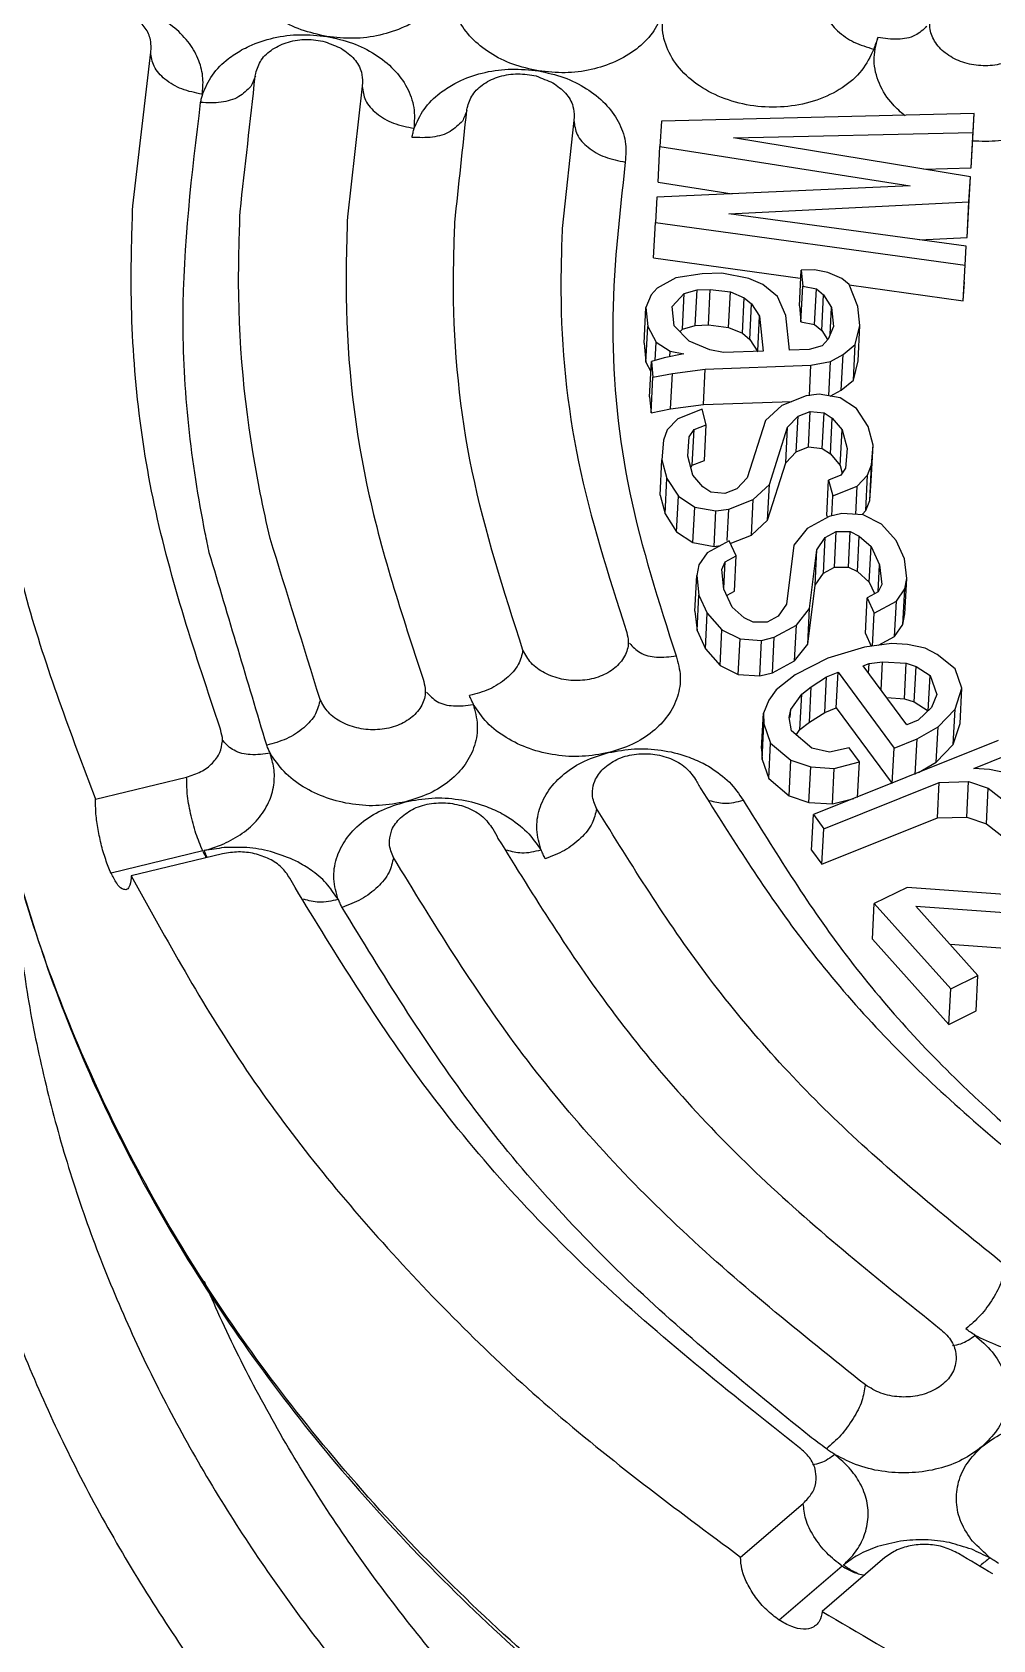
# Model space of a CAD drawing. Extents: x 0 to 594, y 0 to 420.
# Drawn here: x 244.91 to 267.25, y 300.61 to 337.99 of the extents above; entities that cross this region are included whole.
import ezdxf

# ---------------------------------------------------------------- set-up
doc = ezdxf.new("R2010")
doc.units = 0
doc.header["$LTSCALE"] = 32.67
doc.header["$MEASUREMENT"] = 0

msp = doc.modelspace()

# ---------------------------------------------------------------- linework, layer by layer
at = {"color": 7, "linetype": 'Continuous'}
for p, q in [((247.667, 337.527), (247.677, 337.617)), ((247.25, 333.954), (247.667, 337.527)), ((252.595, 336.818), (252.586, 336.732)), ((252.586, 336.732), (252.243, 333.695)), ((266.819, 336.099), (259.545, 335.918)), ((266.776, 335.273), (266.819, 336.099)), ((266.792, 335.658), (266.819, 336.099)), ((257.508, 335.938), (257.236, 333.427)), ((257.516, 336.017), (257.508, 335.938)), ((259.545, 335.918), (259.51, 335.33)), ((259.467, 334.504), (259.51, 335.33)), ((259.51, 335.33), (265.327, 334.413)), ((261.221, 335.529), (266.792, 335.658)), ((266.731, 334.629), (261.221, 335.529)), ((266.75, 334.832), (266.792, 335.658)), ((266.75, 334.832), (266.776, 335.273)), ((265.647, 334.806), (266.75, 334.832)), ((266.688, 333.803), (266.731, 334.629)), ((266.695, 334.041), (266.731, 334.629)), ((265.327, 334.413), (259.439, 334.155)), ((259.467, 334.504), (261.189, 334.233)), ((259.439, 334.155), (259.404, 333.567)), ((261.116, 333.765), (266.695, 334.041)), ((266.653, 333.215), (266.695, 334.041)), ((259.361, 332.741), (259.404, 333.567)), ((259.404, 333.567), (266.607, 332.572)), ((266.634, 333.013), (261.116, 333.765)), ((266.653, 333.215), (266.688, 333.803)), ((265.549, 333.161), (266.653, 333.215)), ((259.361, 332.741), (262.771, 332.27)), ((266.607, 332.572), (266.634, 333.013)), ((260.49, 332.37), (259.883, 332.275)), ((260.951, 332.387), (260.49, 332.37)), ((261.581, 332.261), (260.951, 332.387)), ((262.753, 331.626), (262.796, 332.452)), ((263.103, 332.463), (262.796, 332.452)), ((262.796, 332.452), (262.834, 332.084)), ((263.418, 332.4), (263.103, 332.463)), ((263.741, 332.264), (263.418, 332.4)), ((266.565, 331.746), (266.607, 332.572)), ((259.445, 332.037), (259.306, 331.885)), ((259.883, 332.275), (259.445, 332.037)), ((260.075, 331.912), (260.375, 331.997)), ((260.332, 331.171), (260.375, 331.997)), ((260.375, 331.997), (260.682, 332.008)), ((260.639, 331.181), (260.682, 332.008)), ((260.682, 332.008), (261.151, 331.95)), ((261.108, 331.124), (261.151, 331.95)), ((261.151, 331.95), (261.473, 331.814)), ((261.904, 332.125), (261.581, 332.261)), ((262.242, 331.842), (261.904, 332.125)), ((262.791, 331.258), (262.834, 332.084)), ((262.834, 332.084), (263.149, 332.022)), ((263.106, 331.195), (263.149, 332.022)), ((263.149, 332.022), (263.318, 331.88)), ((263.91, 332.123), (263.741, 332.264)), ((263.908, 332.113), (266.565, 331.746)), ((264.116, 331.613), (263.91, 332.123)), ((266.565, 331.746), (266.591, 332.187)), ((259.14, 330.759), (259.183, 331.585)), ((259.306, 331.885), (259.183, 331.585)), ((259.183, 331.585), (259.228, 331.143)), ((259.798, 331.607), (260.075, 331.912)), ((259.843, 331.165), (259.798, 331.607)), ((260.032, 331.086), (260.075, 331.912)), ((261.431, 330.988), (261.473, 331.814)), ((261.473, 331.814), (261.642, 331.672)), ((261.6, 330.846), (261.642, 331.672)), ((261.642, 331.672), (261.826, 331.383)), ((262.441, 331.405), (262.242, 331.842)), ((262.753, 331.626), (262.791, 331.258)), ((263.275, 331.054), (263.318, 331.88)), ((263.318, 331.88), (263.502, 331.591)), ((263.469, 330.96), (263.502, 331.591)), ((263.502, 331.591), (263.547, 331.149)), ((264.162, 331.171), (264.116, 331.613)), ((261.785, 330.58), (261.826, 331.383)), ((261.826, 331.383), (261.909, 330.574)), ((262.524, 330.596), (262.441, 331.405)), ((262.791, 331.258), (263.106, 331.195)), ((263.106, 331.195), (263.275, 331.054)), ((259.186, 330.317), (259.228, 331.143)), ((259.228, 331.143), (259.42, 330.781)), ((260.188, 330.808), (259.843, 331.165)), ((259.986, 331.035), (260.032, 331.086)), ((260.032, 331.086), (260.332, 331.171)), ((260.332, 331.171), (260.639, 331.181)), ((260.639, 331.181), (261.108, 331.124)), ((261.108, 331.124), (261.431, 330.988)), ((261.431, 330.988), (261.6, 330.846)), ((261.6, 330.846), (261.784, 330.557)), ((263.275, 331.054), (263.411, 330.841)), ((263.424, 330.849), (263.285, 330.697)), ((263.547, 331.149), (263.424, 330.849)), ((264.054, 330.724), (264.162, 331.171)), ((264.119, 330.345), (264.162, 331.171)), ((259.14, 330.759), (259.186, 330.317)), ((259.398, 330.358), (259.42, 330.781)), ((259.42, 330.781), (259.75, 330.571)), ((260.065, 330.508), (259.611, 330.418)), ((259.743, 330.444), (259.75, 330.571)), ((259.75, 330.571), (260.065, 330.508)), ((260.672, 330.604), (260.188, 330.808)), ((260.987, 330.541), (260.672, 330.604)), ((261.909, 330.574), (260.987, 330.541)), ((262.985, 330.612), (262.524, 330.596)), ((263.285, 330.697), (262.985, 330.612)), ((263.477, 330.334), (263.769, 330.492)), ((263.726, 329.666), (263.769, 330.492)), ((263.769, 330.492), (264.054, 330.724)), ((264.011, 329.898), (264.054, 330.724)), ((259.186, 330.317), (259.3, 330.102)), ((259.269, 329.508), (259.311, 330.334)), ((259.611, 330.418), (259.311, 330.334)), ((259.311, 330.334), (259.349, 329.966)), ((259.803, 330.056), (260.564, 330.157)), ((260.521, 329.331), (260.564, 330.157)), ((260.564, 330.157), (263.023, 330.244)), ((262.986, 329.531), (263.023, 330.244)), ((263.023, 330.244), (263.477, 330.334)), ((263.436, 329.534), (263.477, 330.334)), ((264.011, 329.898), (264.119, 330.345)), ((259.307, 329.14), (259.349, 329.966)), ((259.349, 329.966), (259.803, 330.056)), ((259.76, 329.23), (259.803, 330.056)), ((263.726, 329.666), (264.011, 329.898)), ((259.269, 329.508), (259.307, 329.14)), ((259.76, 329.23), (260.521, 329.331)), ((260.521, 329.331), (262.578, 329.404)), ((262.91, 329.535), (262.344, 329.311)), ((263.212, 329.574), (262.91, 329.535)), ((263.704, 329.487), (263.212, 329.574)), ((263.471, 329.528), (263.726, 329.666)), ((264.084, 329.236), (263.704, 329.487)), ((259.307, 329.14), (259.76, 329.23)), ((259.926, 328.999), (259.682, 328.742)), ((260.492, 329.222), (259.926, 328.999)), ((260.589, 328.859), (260.492, 329.222)), ((261.968, 328.962), (261.543, 327.63)), ((262.344, 329.311), (261.968, 328.962)), ((262.48, 328.803), (262.724, 329.06)), ((262.682, 328.234), (262.724, 329.06)), ((262.724, 329.06), (263.007, 329.172)), ((262.964, 328.346), (263.007, 329.172)), ((263.007, 329.172), (263.328, 329.138)), ((263.286, 328.312), (263.328, 329.138)), ((263.328, 329.138), (263.518, 329.012)), ((263.476, 328.186), (263.518, 329.012)), ((263.518, 329.012), (263.747, 328.741)), ((264.352, 328.819), (264.084, 329.236)), ((259.682, 328.742), (259.59, 328.505)), ((260.16, 328.128), (260.194, 328.583)), ((260.194, 328.583), (260.306, 328.748)), ((260.264, 327.921), (260.306, 328.748)), ((260.306, 328.748), (260.589, 328.859)), ((260.547, 328.033), (260.589, 328.859)), ((262.055, 327.471), (262.48, 328.803)), ((262.438, 327.977), (262.48, 328.803)), ((263.705, 327.915), (263.747, 328.741)), ((263.747, 328.741), (263.864, 328.306)), ((264.468, 328.384), (264.352, 328.819)), ((259.59, 328.505), (259.555, 328.049)), ((262.438, 327.977), (262.682, 328.234)), ((262.682, 328.234), (262.964, 328.346)), ((262.964, 328.346), (263.286, 328.312)), ((263.286, 328.312), (263.476, 328.186)), ((263.864, 328.306), (263.829, 327.85)), ((264.426, 327.558), (264.468, 328.384)), ((264.434, 327.928), (264.468, 328.384)), ((259.513, 327.223), (259.555, 328.049)), ((259.555, 328.049), (259.672, 327.614)), ((260.276, 327.692), (260.16, 328.128)), ((260.229, 327.87), (260.264, 327.921)), ((260.264, 327.921), (260.547, 328.033)), ((262.013, 326.645), (262.438, 327.977)), ((263.476, 328.186), (263.705, 327.915)), ((263.705, 327.915), (263.752, 327.737)), ((263.829, 327.85), (263.717, 327.686)), ((264.341, 327.691), (264.434, 327.928)), ((264.391, 327.102), (264.434, 327.928)), ((259.629, 326.788), (259.672, 327.614)), ((259.672, 327.614), (259.939, 327.197)), ((260.505, 327.421), (260.276, 327.692)), ((261.543, 327.63), (261.299, 327.373)), ((261.679, 327.122), (262.055, 327.471)), ((262.013, 326.645), (262.055, 327.471)), ((263.392, 326.748), (263.434, 327.574)), ((263.717, 327.686), (263.434, 327.574)), ((263.434, 327.574), (263.532, 327.211)), ((264.097, 327.434), (264.341, 327.691)), ((264.299, 326.865), (264.341, 327.691)), ((264.391, 327.102), (264.426, 327.558)), ((259.513, 327.223), (259.629, 326.788)), ((259.897, 326.371), (259.939, 327.197)), ((259.939, 327.197), (260.319, 326.946)), ((260.695, 327.295), (260.505, 327.421)), ((261.017, 327.261), (260.695, 327.295)), ((261.299, 327.373), (261.017, 327.261)), ((261.114, 326.898), (261.679, 327.122)), ((261.637, 326.296), (261.679, 327.122)), ((263.508, 326.742), (263.532, 327.211)), ((263.532, 327.211), (264.097, 327.434)), ((264.063, 326.773), (264.097, 327.434)), ((264.299, 326.865), (264.391, 327.102)), ((259.629, 326.788), (259.897, 326.371)), ((260.277, 326.12), (260.319, 326.946)), ((260.319, 326.946), (260.812, 326.859)), ((260.769, 326.033), (260.812, 326.859)), ((260.812, 326.859), (261.114, 326.898)), ((261.076, 326.167), (261.114, 326.898)), ((263.449, 326.728), (262.933, 326.447)), ((263.392, 326.748), (263.401, 326.715)), ((263.74, 326.798), (263.449, 326.728)), ((264.241, 326.764), (263.74, 326.798)), ((264.221, 326.783), (264.299, 326.865)), ((264.663, 326.553), (264.241, 326.764)), ((259.897, 326.371), (260.277, 326.12)), ((261.637, 326.296), (262.013, 326.645)), ((262.933, 326.447), (262.627, 326.06)), ((263.354, 326.236), (263.612, 326.377)), ((263.57, 325.551), (263.612, 326.377)), ((263.612, 326.377), (263.936, 326.377)), ((263.893, 325.551), (263.936, 326.377)), ((263.936, 326.377), (264.146, 326.272)), ((265.004, 326.168), (264.663, 326.553)), ((260.277, 326.12), (260.769, 326.033)), ((261.123, 326.165), (260.607, 325.883)), ((260.769, 326.033), (260.917, 326.052)), ((261.286, 325.814), (261.123, 326.165)), ((261.147, 326.102), (261.637, 326.296)), ((262.627, 326.06), (262.455, 324.691)), ((263.161, 325.955), (263.354, 326.236)), ((263.312, 325.41), (263.354, 326.236)), ((264.104, 325.446), (264.146, 326.272)), ((264.146, 326.272), (264.422, 326.027)), ((264.38, 325.201), (264.422, 326.027)), ((264.422, 326.027), (264.618, 325.606)), ((265.2, 325.746), (265.004, 326.168)), ((260.414, 325.602), (260.366, 325.357)), ((260.607, 325.883), (260.414, 325.602)), ((260.948, 325.497), (261.028, 325.673)), ((260.996, 325.058), (261.028, 325.673)), ((261.028, 325.673), (261.286, 325.814)), ((261.243, 324.988), (261.286, 325.814)), ((262.989, 324.586), (263.161, 325.955)), ((263.119, 325.129), (263.161, 325.955)), ((264.586, 324.974), (264.618, 325.606)), ((264.618, 325.606), (264.668, 325.149)), ((265.25, 325.29), (265.2, 325.746)), ((260.324, 324.53), (260.366, 325.357)), ((260.366, 325.357), (260.417, 324.9)), ((260.998, 325.041), (260.948, 325.497)), ((263.119, 325.129), (263.312, 325.41)), ((263.312, 325.41), (263.57, 325.551)), ((263.57, 325.551), (263.893, 325.551)), ((263.893, 325.551), (264.104, 325.446)), ((264.104, 325.446), (264.38, 325.201)), ((265.203, 325.044), (265.25, 325.29)), ((265.207, 324.464), (265.25, 325.29)), ((260.374, 324.074), (260.417, 324.9)), ((260.417, 324.9), (260.612, 324.479)), ((261.194, 324.62), (260.998, 325.041)), ((261.077, 324.897), (261.243, 324.988)), ((262.947, 323.76), (263.119, 325.129)), ((264.588, 324.974), (264.33, 324.833)), ((264.38, 325.201), (264.504, 324.934)), ((264.668, 325.149), (264.588, 324.974)), ((265.01, 324.763), (265.203, 325.044)), ((265.16, 324.218), (265.203, 325.044)), ((260.324, 324.53), (260.374, 324.074)), ((260.57, 323.653), (260.612, 324.479)), ((260.612, 324.479), (260.954, 324.093)), ((261.47, 324.374), (261.194, 324.62)), ((262.455, 324.691), (262.262, 324.41)), ((262.683, 324.2), (262.989, 324.586)), ((262.947, 323.76), (262.989, 324.586)), ((264.288, 324.007), (264.33, 324.833)), ((264.33, 324.833), (264.493, 324.482)), ((264.454, 323.714), (264.493, 324.482)), ((264.493, 324.482), (265.01, 324.763)), ((264.967, 323.937), (265.01, 324.763)), ((265.16, 324.218), (265.207, 324.464)), ((260.911, 323.267), (260.954, 324.093)), ((260.954, 324.093), (261.375, 323.883)), ((261.681, 324.269), (261.47, 324.374)), ((262.004, 324.269), (261.681, 324.269)), ((262.262, 324.41), (262.004, 324.269)), ((262.167, 323.919), (262.683, 324.2)), ((262.641, 323.374), (262.683, 324.2)), ((264.967, 323.937), (265.16, 324.218)), ((260.374, 324.074), (260.57, 323.653)), ((261.332, 323.057), (261.375, 323.883)), ((261.375, 323.883), (261.876, 323.848)), ((261.834, 323.022), (261.876, 323.848)), ((261.876, 323.848), (262.167, 323.919)), ((262.125, 323.092), (262.167, 323.919)), ((262.641, 323.374), (262.947, 323.76)), ((264.9, 323.774), (264.267, 323.689)), ((264.288, 324.007), (264.425, 323.711)), ((264.592, 323.733), (264.967, 323.937)), ((265.265, 323.751), (264.9, 323.774)), ((265.679, 323.663), (265.265, 323.751)), ((260.57, 323.653), (260.911, 323.267)), ((262.125, 323.092), (262.641, 323.374)), ((263.413, 323.432), (262.656, 323.043)), ((264.267, 323.689), (263.413, 323.432)), ((264.374, 323.309), (264.69, 323.352)), ((264.656, 322.691), (264.69, 323.352)), ((264.69, 323.352), (265.238, 323.318)), ((265.957, 323.522), (265.679, 323.663)), ((266.381, 323.184), (265.957, 323.522)), ((260.911, 323.267), (261.332, 323.057)), ((261.332, 323.057), (261.834, 323.022)), ((261.834, 323.022), (262.125, 323.092)), ((262.656, 323.043), (262.215, 322.698)), ((263.031, 322.771), (263.386, 322.998)), ((263.343, 322.172), (263.386, 322.998)), ((263.386, 322.998), (263.654, 323.105)), ((263.612, 322.279), (263.654, 323.105)), ((263.654, 323.105), (264.956, 321.344)), ((264.239, 323.256), (264.374, 323.309)), ((265.252, 321.886), (264.239, 323.256)), ((264.362, 323.089), (264.374, 323.309)), ((265.195, 322.492), (265.238, 323.318)), ((265.238, 323.318), (265.469, 323.241)), ((265.426, 322.415), (265.469, 323.241)), ((265.469, 323.241), (265.796, 323.034)), ((265.753, 322.208), (265.796, 323.034)), ((265.796, 323.034), (265.951, 322.589)), ((266.536, 322.739), (266.381, 323.184)), ((262.215, 322.698), (262.043, 322.46)), ((262.552, 322.241), (262.811, 322.598)), ((262.768, 321.772), (262.811, 322.598)), ((262.811, 322.598), (263.031, 322.771)), ((262.988, 321.945), (263.031, 322.771)), ((266.374, 322.251), (266.536, 322.739)), ((266.493, 321.913), (266.536, 322.739)), ((262.043, 322.46), (261.919, 322.156)), ((262.514, 322.057), (262.552, 322.241)), ((262.543, 322.055), (262.552, 322.241)), ((263.343, 322.172), (263.612, 322.279)), ((263.612, 322.279), (264.913, 320.518)), ((264.785, 322.517), (265.195, 322.492)), ((265.195, 322.492), (265.426, 322.415)), ((265.426, 322.415), (265.753, 322.208)), ((265.827, 322.285), (265.52, 321.993)), ((265.951, 322.589), (265.827, 322.285)), ((265.982, 321.84), (266.374, 322.251)), ((266.332, 321.425), (266.374, 322.251)), ((261.876, 321.33), (261.919, 322.156)), ((261.887, 321.081), (261.929, 321.907)), ((261.919, 322.156), (261.929, 321.907)), ((261.929, 321.907), (262.084, 321.461)), ((262.573, 321.742), (262.514, 322.057)), ((262.768, 321.772), (262.988, 321.945)), ((262.988, 321.945), (263.343, 322.172)), ((265.52, 321.993), (265.252, 321.886)), ((266.332, 321.425), (266.493, 321.913)), ((263.045, 321.339), (262.573, 321.742)), ((262.687, 321.66), (262.768, 321.772)), ((267.376, 321.518), (263.079, 319.796)), ((264.956, 321.344), (265.493, 321.56)), ((265.45, 320.733), (265.493, 321.56)), ((265.493, 321.56), (265.982, 321.84)), ((265.939, 321.014), (265.982, 321.84)), ((261.876, 321.33), (261.887, 321.081)), ((262.042, 320.635), (262.084, 321.461)), ((262.084, 321.461), (262.556, 321.059)), ((263.458, 321.251), (263.045, 321.339)), ((263.909, 321.347), (263.458, 321.251)), ((264.15, 321.021), (263.909, 321.347)), ((264.913, 320.518), (264.956, 321.344)), ((265.939, 321.014), (266.332, 321.425)), ((266.811, 320.869), (267.617, 321.192)), ((261.887, 321.081), (262.042, 320.635)), ((262.513, 320.233), (262.556, 321.059)), ((262.556, 321.059), (263.017, 320.905)), ((262.975, 320.079), (263.017, 320.905)), ((263.017, 320.905), (263.565, 320.871)), ((263.522, 320.045), (263.565, 320.871)), ((263.565, 320.871), (264.15, 321.021)), ((264.107, 320.195), (264.15, 321.021)), ((265.524, 320.776), (265.939, 321.014)), ((267.176, 320.846), (266.811, 320.869)), ((267.589, 320.758), (267.176, 320.846)), ((246.385, 320.158), (248.503, 320.671)), ((262.042, 320.635), (262.513, 320.233)), ((263.32, 319.469), (266.005, 320.546)), ((265.963, 319.72), (266.005, 320.546)), ((266.005, 320.546), (266.687, 320.566)), ((266.645, 319.74), (266.687, 320.566)), ((266.687, 320.566), (267.148, 320.412)), ((267.106, 319.586), (267.148, 320.412)), ((267.148, 320.412), (267.572, 320.075)), ((262.513, 320.233), (262.975, 320.079)), ((262.975, 320.079), (263.522, 320.045)), ((263.522, 320.045), (264.019, 320.172)), ((263.036, 318.97), (263.079, 319.796)), ((263.079, 319.796), (263.32, 319.469)), ((263.277, 318.643), (265.963, 319.72)), ((265.963, 319.72), (266.645, 319.74)), ((266.645, 319.74), (267.106, 319.586)), ((263.277, 318.643), (263.32, 319.469)), ((267.106, 319.586), (267.53, 319.249)), ((248.876, 318.951), (246.744, 318.435)), ((249.334, 318.884), (247.216, 318.371)), ((263.036, 318.97), (263.277, 318.643)), ((265.26, 318.104), (264.497, 317.729)), ((269.373, 317.806), (265.26, 318.104)), ((264.455, 316.903), (264.497, 317.729)), ((264.497, 317.729), (266.273, 315.745)), ((266.908, 316.058), (265.466, 317.67)), ((265.466, 317.67), (269.579, 317.372)), ((264.455, 316.903), (266.23, 314.919)), ((266.26, 316.783), (269.536, 316.546)), ((266.273, 315.745), (266.908, 316.058)), ((266.866, 315.232), (266.908, 316.058)), ((266.23, 314.919), (266.273, 315.745)), ((266.23, 314.919), (266.866, 315.232)), ((261.385, 302.535), (262.845, 303.782)), ((264.743, 302.52), (263.283, 301.272)), ((263.752, 302.325), (262.282, 301.069))]:
    msp.add_line(p, q, dxfattribs=at)
for points in [[(251.764, 337.889), (251.167, 338.046), (250.636, 338.309), (250.204, 338.662), (249.898, 339.085), (249.742, 339.553), (249.743, 340.044)], [(254.66, 339.233), (254.42, 338.781), (254.049, 338.402), (253.564, 338.11), (252.998, 337.922), (252.385, 337.847), (251.764, 337.889)], [(256.684, 337.089), (256.089, 337.245), (255.56, 337.506), (255.128, 337.858), (254.822, 338.279), (254.663, 338.745), (254.66, 339.233)], [(248.867, 336.538), (248.88, 336.917), (248.787, 337.322), (248.566, 337.724), (248.226, 338.083), (247.799, 338.371), (247.335, 338.569), (246.885, 338.682)], [(263.317, 338.685), (263.393, 338.348), (263.641, 338.023), (264.024, 337.759), (264.484, 337.595)], [(247.677, 337.617), (247.66, 337.811), (247.541, 338.084), (247.319, 338.319)], [(259.566, 338.411), (259.334, 337.971), (258.962, 337.596), (258.478, 337.307), (257.913, 337.121), (257.303, 337.047), (256.684, 337.089)], [(264.484, 337.595), (264.203, 337.103), (263.749, 336.698), (263.16, 336.411), (262.488, 336.264), (261.784, 336.264), (261.103, 336.412), (260.498, 336.696), (260.016, 337.095), (259.696, 337.579), (259.568, 338.111), (259.647, 338.647)], [(249.78, 337.575), (249.957, 337.665), (250.525, 337.855), (251.139, 337.931), (251.764, 337.889)], [(265.72, 338.124), (265.445, 337.916), (265.045, 337.825), (264.58, 337.867)], [(268.239, 337.873), (268.055, 337.583), (267.747, 337.36), (267.353, 337.233), (266.92, 337.215), (266.502, 337.31), (266.147, 337.506), (265.9, 337.779), (265.789, 338.096), (265.786, 338.211)], [(248.867, 336.538), (249.102, 336.99), (249.472, 337.371), (249.78, 337.575)], [(250.109, 337.031), (250.239, 337.339), (250.503, 337.592), (250.869, 337.759), (251.292, 337.82), (251.722, 337.768)], [(251.722, 337.768), (252.107, 337.609)], [(251.764, 337.889), (252.357, 337.733), (252.885, 337.473), (253.317, 337.122), (253.624, 336.702), (253.784, 336.237), (253.788, 335.744)], [(252.107, 337.609), (252.401, 337.362), (252.567, 337.058), (252.596, 336.817)], [(264.58, 337.867), (264.532, 337.731), (264.484, 337.595)], [(265.213, 336.043), (264.926, 336.312), (264.614, 336.798), (264.494, 337.331), (264.58, 337.867)], [(248.862, 336.547), (248.392, 336.669), (247.999, 336.898), (247.745, 337.199), (247.667, 337.527)], [(249.746, 333.813), (250.098, 336.966)], [(250.101, 336.965), (249.998, 336.726)], [(250.098, 336.966), (250.109, 337.031)], [(254.698, 336.774), (254.88, 336.866), (255.447, 337.055), (256.061, 337.13), (256.684, 337.089)], [(255.028, 336.225), (255.156, 336.533), (255.417, 336.787), (255.782, 336.956), (256.204, 337.019), (256.635, 336.97)], [(256.635, 336.97), (257.021, 336.813)], [(256.684, 337.089), (257.275, 336.934), (257.801, 336.675), (258.233, 336.327), (258.54, 335.909), (258.702, 335.447), (258.705, 334.969)], [(257.021, 336.813), (257.317, 336.568), (257.486, 336.264), (257.516, 336.017)], [(249.998, 336.726), (249.716, 336.491), (249.305, 336.36), (248.828, 336.355)], [(248.828, 336.355), (248.849, 336.453), (248.876, 336.549)], [(252.586, 336.732), (252.664, 336.405), (252.919, 336.104), (253.312, 335.877), (253.798, 335.755)], [(253.788, 335.744), (254.025, 336.194), (254.395, 336.573), (254.698, 336.774)], [(269.403, 336.774), (269.115, 336.284), (268.654, 335.883), (268.061, 335.601), (267.386, 335.46), (266.777, 335.457)], [(249.03, 325.882), (248.936, 326.342), (248.42, 331.356), (248.828, 336.355)], [(254.74, 333.566), (255.018, 336.164)], [(255.021, 336.164), (254.918, 335.92)], [(255.018, 336.164), (255.028, 336.225)], [(254.918, 335.92), (254.635, 335.683), (254.224, 335.55), (253.746, 335.542)], [(253.746, 335.542), (253.768, 335.649), (253.798, 335.753)], [(257.508, 335.938), (257.586, 335.611), (257.841, 335.312), (258.234, 335.087), (258.705, 334.969)], [(258.705, 334.969), (258.415, 331.128), (258.811, 327.277), (259.887, 323.485)], [(243.804, 334.119), (243.922, 329.504), (244.785, 324.784), (246.385, 320.158)], [(249.284, 321.806), (247.756, 326.993), (247.213, 332.269), (247.25, 333.954)], [(250.444, 326.217), (250.215, 327.277), (249.712, 332.162), (249.746, 333.813)], [(252.243, 333.695), (252.211, 332.121), (252.687, 327.495), (254.005, 322.944)], [(256.325, 323.621), (255.145, 327.783), (254.71, 332.009), (254.74, 333.566)], [(257.236, 333.427), (257.208, 331.973), (257.617, 327.997), (258.728, 324.081)], [(243.498, 328.175), (243.458, 326.478), (244.025, 320.781), (245.66, 315.177), (248.33, 309.782), (251.984, 304.701), (256.549, 300.041), (261.929, 295.901), (268.017, 292.362), (274.685, 289.498), (281.796, 287.367), (289.208, 286.012), (296.769, 285.46), (304.324, 285.721), (311.721, 286.79), (318.81, 288.647), (325.444, 291.252), (331.49, 294.553), (336.826, 298.485)], [(251.607, 322.471), (250.444, 326.217)], [(250.365, 321.409), (249.03, 325.882)], [(336.79, 298.536), (331.543, 294.681), (325.499, 291.382), (318.87, 288.779), (311.791, 286.923), (304.404, 285.851), (296.855, 285.583), (289.297, 286.126), (281.886, 287.47), (274.775, 289.586), (268.108, 292.43), (262.019, 295.948), (256.632, 300.065), (252.058, 304.697), (248.389, 309.753), (245.699, 315.128), (244.045, 320.714), (243.549, 324.311)], [(258.775, 323.787), (258.773, 323.756), (258.667, 323.443), (258.424, 323.178), (258.073, 322.995), (257.656, 322.915), (257.223, 322.948), (256.827, 323.09), (256.515, 323.324), (256.325, 323.621)], [(258.728, 324.081), (258.774, 323.872)], [(258.774, 323.872), (258.775, 323.787)], [(258.803, 323.783), (259.05, 323.564), (259.43, 323.46), (259.887, 323.485)], [(256.325, 323.621), (256.217, 323.287), (255.943, 322.969), (255.544, 322.715), (255.081, 322.564)], [(259.887, 323.485), (259.982, 323.01), (259.916, 322.54), (259.696, 322.103), (259.339, 321.727), (258.869, 321.433), (258.315, 321.237)], [(254.054, 322.643), (254.053, 322.619), (253.95, 322.305), (253.709, 322.039), (253.36, 321.854), (252.943, 321.772), (252.51, 321.803), (252.113, 321.943), (251.799, 322.175), (251.607, 322.471)], [(254.005, 322.944), (254.053, 322.731)], [(254.053, 322.731), (254.054, 322.643)], [(254.08, 322.646), (254.326, 322.429), (254.706, 322.326), (255.162, 322.354)], [(251.607, 322.471), (251.499, 322.137), (251.226, 321.818), (250.828, 321.562), (250.365, 321.409)], [(255.164, 322.367), (255.261, 321.877), (255.198, 321.405), (254.979, 320.965), (254.623, 320.587), (254.151, 320.291), (253.595, 320.094)], [(255.176, 322.358), (255.125, 322.46), (255.081, 322.564)], [(258.315, 321.237), (257.705, 321.152), (257.08, 321.183), (256.478, 321.331), (255.937, 321.587), (255.492, 321.937), (255.164, 322.367)], [(248.503, 320.671), (248.836, 320.797), (249.102, 320.995), (249.273, 321.244), (249.336, 321.502)], [(249.334, 321.59), (249.284, 321.806)], [(249.336, 321.502), (249.336, 321.523), (249.334, 321.59)], [(250.451, 321.223), (249.984, 321.191), (249.605, 321.292), (249.359, 321.508), (249.356, 321.512)], [(249.366, 319.117), (249.797, 319.362), (250.158, 319.69), (250.408, 320.077), (250.529, 320.487), (250.529, 320.879), (250.442, 321.229)], [(250.453, 321.22), (250.406, 321.313), (250.365, 321.409)], [(253.595, 320.094), (252.983, 320.008), (252.357, 320.04), (251.755, 320.188), (251.213, 320.446), (250.768, 320.797), (250.442, 321.229)], [(256.746, 318.965), (256.649, 319.45), (256.71, 319.924), (256.928, 320.364), (257.285, 320.743), (257.757, 321.04), (258.315, 321.237)], [(258.192, 320.864), (258.51, 321.079), (258.909, 321.196), (259.342, 321.203), (259.757, 321.098), (260.103, 320.894), (260.339, 320.616)], [(258.315, 321.237), (258.921, 321.323), (259.541, 321.293), (260.14, 321.148), (260.514, 320.989)], [(257.94, 320.34), (257.994, 320.578), (258.192, 320.864)], [(260.514, 320.989), (260.68, 320.896)], [(260.68, 320.896), (261.126, 320.549), (261.447, 320.129)], [(248.876, 318.951), (248.72, 319.356), (248.594, 319.825), (248.518, 320.287), (248.503, 320.671)], [(260.339, 320.616), (260.464, 320.393)], [(260.464, 320.393), (262.726, 317.009), (265.723, 313.66), (269.276, 310.628)], [(246.744, 318.435), (246.62, 318.751), (246.512, 319.121), (246.435, 319.498), (246.391, 319.86), (246.385, 320.158)], [(252.029, 317.816), (251.928, 318.303), (251.989, 318.777), (252.206, 319.218), (252.563, 319.599), (253.035, 319.896), (253.595, 320.094)], [(253.476, 319.725), (253.796, 319.938), (254.197, 320.054), (254.63, 320.059), (255.044, 319.952), (255.388, 319.746), (255.622, 319.466)], [(253.595, 320.094), (254.203, 320.18), (254.826, 320.149), (255.427, 320.002), (255.8, 319.842)], [(258.038, 319.937), (257.941, 320.256), (257.94, 320.34)], [(260.66, 320.125), (261.01, 320.062), (261.447, 320.129)], [(261.447, 320.129), (263.759, 316.637), (266.661, 313.392), (269.515, 310.905)], [(253.22, 319.197), (253.276, 319.441), (253.476, 319.725)], [(255.8, 319.842), (255.969, 319.747)], [(255.969, 319.747), (256.414, 319.397), (256.746, 318.965)], [(258.038, 319.937), (257.934, 319.595), (257.671, 319.253), (257.288, 318.964), (256.845, 318.771)], [(267.538, 309.319), (263.761, 312.543), (260.575, 316.103), (258.038, 319.937)], [(255.622, 319.466), (255.744, 319.245)], [(255.744, 319.245), (258.374, 315.262), (261.86, 311.366), (266.014, 307.852)], [(248.876, 318.951), (248.93, 318.842), (248.958, 318.792)], [(248.914, 318.96), (249.267, 319.075)], [(249.372, 319.03), (248.914, 318.96)], [(248.98, 318.798), (248.959, 318.849), (248.916, 318.961)], [(249.267, 319.075), (249.366, 319.117)], [(250.905, 318.319), (250.711, 318.567), (250.427, 318.762), (250.082, 318.886), (249.706, 318.928), (249.334, 318.884)], [(250.983, 318.747), (250.454, 318.936), (249.899, 319.029), (249.372, 319.03)], [(253.314, 318.799), (253.22, 319.119), (253.22, 319.197)], [(255.941, 318.975), (256.295, 318.909), (256.748, 318.978)], [(256.845, 318.771), (256.792, 318.874), (256.748, 318.977)], [(251.119, 318.679), (250.983, 318.747)], [(252.029, 317.816), (251.788, 318.154), (251.439, 318.476), (251.119, 318.679)], [(253.314, 318.799), (253.21, 318.458), (252.946, 318.117), (252.563, 317.83), (252.118, 317.64)], [(264.288, 306.535), (259.902, 310.246), (256.22, 314.36), (253.314, 318.799)], [(247.089, 318.05), (247.002, 318.068), (246.876, 318.2), (246.744, 318.435)], [(247.216, 318.371), (247.181, 318.159), (247.106, 318.054), (247.089, 318.05)], [(247.216, 318.371), (249.806, 313.984), (253.063, 309.844), (256.941, 306.01), (261.385, 302.535)], [(251.025, 318.099), (250.905, 318.319)], [(262.755, 305.076), (257.998, 309.072), (254.022, 313.516), (251.025, 318.099)], [(252.019, 317.822), (251.58, 317.759), (251.222, 317.827)], [(252.118, 317.64), (252.07, 317.734), (252.03, 317.829)], [(244.548, 317.488), (244.811, 315.551), (245.203, 313.625), (245.721, 311.712), (246.365, 309.819), (247.133, 307.949), (248.023, 306.107), (249.033, 304.298), (250.161, 302.527), (251.402, 300.797), (252.756, 299.113), (254.217, 297.48), (255.783, 295.901), (257.45, 294.38), (259.213, 292.921), (261.068, 291.528), (263.01, 290.204), (265.035, 288.953), (267.138, 287.776), (269.313, 286.679), (271.554, 285.662), (273.858, 284.73), (276.217, 283.883), (278.625, 283.124), (281.078, 282.456), (283.568, 281.879), (286.09, 281.395), (288.636, 281.005), (291.202, 280.711), (293.781, 280.513), (296.365, 280.411), (298.949, 280.406), (301.526, 280.498), (304.091, 280.686), (306.635, 280.97), (309.154, 281.35), (311.641, 281.824), (314.089, 282.392), (316.493, 283.051), (318.847, 283.8), (321.145, 284.638), (323.38, 285.562), (325.548, 286.57), (327.643, 287.659), (329.661, 288.828), (331.595, 290.072), (333.441, 291.388), (335.194, 292.774), (336.851, 294.227), (338.407, 295.741), (339.858, 297.314), (341.2, 298.942), (342.431, 300.621), (343.547, 302.346), (344.545, 304.113), (345.424, 305.918), (346.179, 307.757), (346.811, 309.624), (347.317, 311.516), (347.696, 313.427), (347.769, 313.895)], [(262.986, 305.346), (258.88, 308.859), (255.101, 313.083), (252.118, 317.64)], [(242.487, 316.095), (242.761, 314.084), (243.167, 312.083), (243.706, 310.097), (244.374, 308.13), (245.172, 306.188), (246.096, 304.275), (247.145, 302.397), (248.316, 300.557), (249.606, 298.761), (251.011, 297.012), (252.529, 295.316), (254.156, 293.676), (255.886, 292.096), (257.717, 290.581), (259.644, 289.135), (261.661, 287.76), (263.764, 286.46), (265.948, 285.238), (268.207, 284.098), (270.535, 283.043), (272.927, 282.074), (275.377, 281.195), (277.878, 280.407), (280.425, 279.712), (283.011, 279.113), (285.63, 278.611), (288.275, 278.206), (290.94, 277.9), (293.618, 277.694), (296.302, 277.589), (298.986, 277.584), (301.662, 277.679), (304.325, 277.875), (306.968, 278.17), (309.584, 278.564), (312.167, 279.057), (314.71, 279.646), (317.206, 280.331), (319.651, 281.109), (322.037, 281.979), (324.359, 282.939), (326.61, 283.985), (328.786, 285.117), (330.881, 286.33), (332.89, 287.622), (334.807, 288.989), (336.628, 290.429), (338.349, 291.937), (339.965, 293.51), (341.472, 295.144), (342.866, 296.834), (344.144, 298.578), (345.303, 300.369), (346.34, 302.205), (347.252, 304.08), (348.037, 305.989), (348.693, 307.928), (349.219, 309.893), (349.612, 311.877), (349.873, 313.877), (349.974, 315.239)], [(267.538, 309.319), (267.455, 308.954), (267.253, 308.544), (266.962, 308.152), (266.626, 307.839)], [(342.372, 304.371), (342.296, 304.232), (341.271, 302.494), (340.126, 300.801), (338.865, 299.157), (337.49, 297.566), (336.007, 296.033), (334.418, 294.562), (332.728, 293.157), (330.941, 291.82), (329.061, 290.557), (327.095, 289.37), (325.047, 288.263), (322.923, 287.238), (320.728, 286.298), (318.468, 285.446), (316.149, 284.683), (313.777, 284.012), (311.359, 283.435), (308.9, 282.954), (306.408, 282.568), (303.889, 282.28), (301.35, 282.091), (298.797, 282), (296.238, 282.008), (293.678, 282.115), (291.125, 282.321), (288.586, 282.625), (286.067, 283.026), (283.575, 283.523), (281.117, 284.116), (278.699, 284.801), (276.327, 285.579), (274.008, 286.446), (271.748, 287.4), (269.553, 288.438), (267.428, 289.559), (265.38, 290.759), (263.414, 292.034), (261.535, 293.382), (259.748, 294.798), (258.058, 296.28), (256.469, 297.822), (254.985, 299.422), (253.611, 301.075), (252.35, 302.776), (251.205, 304.52), (250.18, 306.305), (249.277, 308.123), (248.915, 308.942)], [(266.014, 307.852), (266.271, 307.584), (266.393, 307.268), (266.399, 307.129)], [(266.315, 307.451), (266.508, 307.495), (266.835, 307.684)], [(266.844, 307.693), (266.733, 307.763), (266.626, 307.839)], [(270.262, 307.885), (269.8, 307.58), (269.247, 307.373), (268.637, 307.277), (268.006, 307.3), (267.394, 307.441), (266.828, 307.696)], [(266.828, 307.696), (267.237, 307.302), (267.498, 306.861), (267.605, 306.392), (267.553, 305.925), (267.349, 305.487), (267.006, 305.105)], [(266.399, 307.129), (266.365, 306.944), (266.191, 306.649), (265.891, 306.421), (265.502, 306.285), (265.071, 306.259), (264.649, 306.346), (264.288, 306.535)], [(264.288, 306.535), (264.206, 306.168), (264.005, 305.758), (263.716, 305.365), (263.383, 305.05)], [(267.006, 305.105), (267.467, 305.408), (268.018, 305.615), (268.627, 305.712), (269.258, 305.691)], [(263.145, 304.351), (263.12, 304.577), (262.987, 304.846), (262.755, 305.076)], [(263.383, 305.05), (262.986, 305.346)], [(263.583, 304.916), (263.481, 304.981), (263.383, 305.05)], [(267.006, 305.105), (266.543, 304.799), (265.99, 304.592), (265.378, 304.497), (264.746, 304.52), (264.133, 304.662), (263.568, 304.92)], [(266.782, 302.9), (266.518, 303.341), (266.408, 303.811), (266.458, 304.28), (266.662, 304.72), (267.006, 305.105)], [(263.579, 304.919), (263.245, 304.721), (263.062, 304.677)], [(263.779, 302.348), (264.059, 302.655), (264.262, 303.033), (264.351, 303.458), (264.306, 303.893), (264.136, 304.299), (263.875, 304.645), (263.568, 304.92)], [(262.845, 303.782), (263.045, 304.019), (263.14, 304.292), (263.145, 304.351)], [(263.752, 302.325), (263.392, 302.629), (263.093, 303.013), (262.901, 303.418), (262.845, 303.782)], [(265.105, 302.905), (264.571, 302.778)], [(266.457, 302.613), (266.126, 302.758), (265.755, 302.824), (265.378, 302.803), (265.03, 302.699), (264.743, 302.52)], [(266.249, 302.87), (265.681, 302.937), (265.105, 302.905)], [(266.761, 302.717), (266.249, 302.87)], [(267.191, 302.51), (266.782, 302.9)], [(262.282, 301.069), (261.993, 301.305), (261.734, 301.603), (261.539, 301.924), (261.417, 302.249), (261.385, 302.535)], [(264.571, 302.778), (264.122, 302.581), (263.779, 302.348)], [(267.254, 302.141), (266.457, 302.613)], [(267.191, 302.51), (266.761, 302.717)], [(267.18, 302.511), (266.966, 302.341)], [(267.385, 302.387), (267.281, 302.453), (267.184, 302.521)], [(263.752, 302.325), (263.876, 302.25), (263.999, 302.19), (264.118, 302.146)], [(264.118, 302.146), (264.01, 302.199), (263.896, 302.267), (263.78, 302.349)], [(264.118, 302.146), (264.279, 302.114)], [(263.143, 300.952), (263.072, 300.904), (262.853, 300.859), (262.577, 300.916), (262.282, 301.069)], [(263.283, 301.272), (263.223, 301.048), (263.143, 300.952)], [(263.283, 301.272), (268.409, 298.381), (273.939, 295.957), (279.794, 294.035), (285.89, 292.643)]]:
    msp.add_spline(points, degree=3, dxfattribs=at)

doc.saveas('drawing.dxf')
